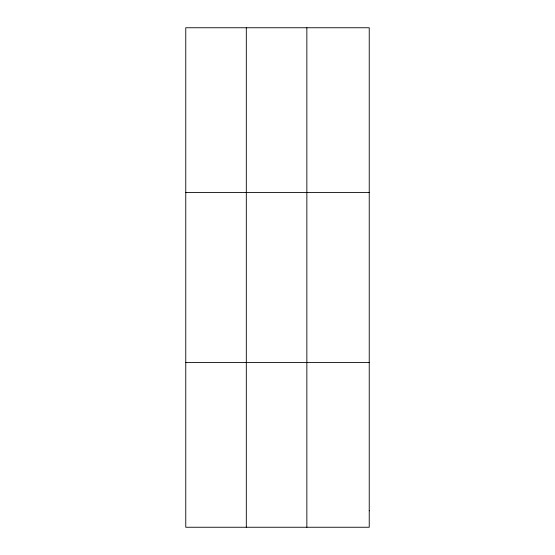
<?xml version="1.0" encoding="UTF-8"?>
<svg xmlns="http://www.w3.org/2000/svg" width="555" height="555" viewBox="0 0 555 555"><rect width="100%" height="100%" fill="white"/><g stroke="black" fill="none" stroke-linecap="round" stroke-linejoin="round"><path stroke-width="0.83" d="M246.309 527.25L246.309 27.75M306.853 527.25L306.853 27.75M185.765 192.585L369.235 192.585M185.765 362.415L369.235 362.415M369.235 510.767L369.235 527.25L185.765 527.25L185.765 27.75L369.235 27.75L369.235 510.767"/></g></svg>
